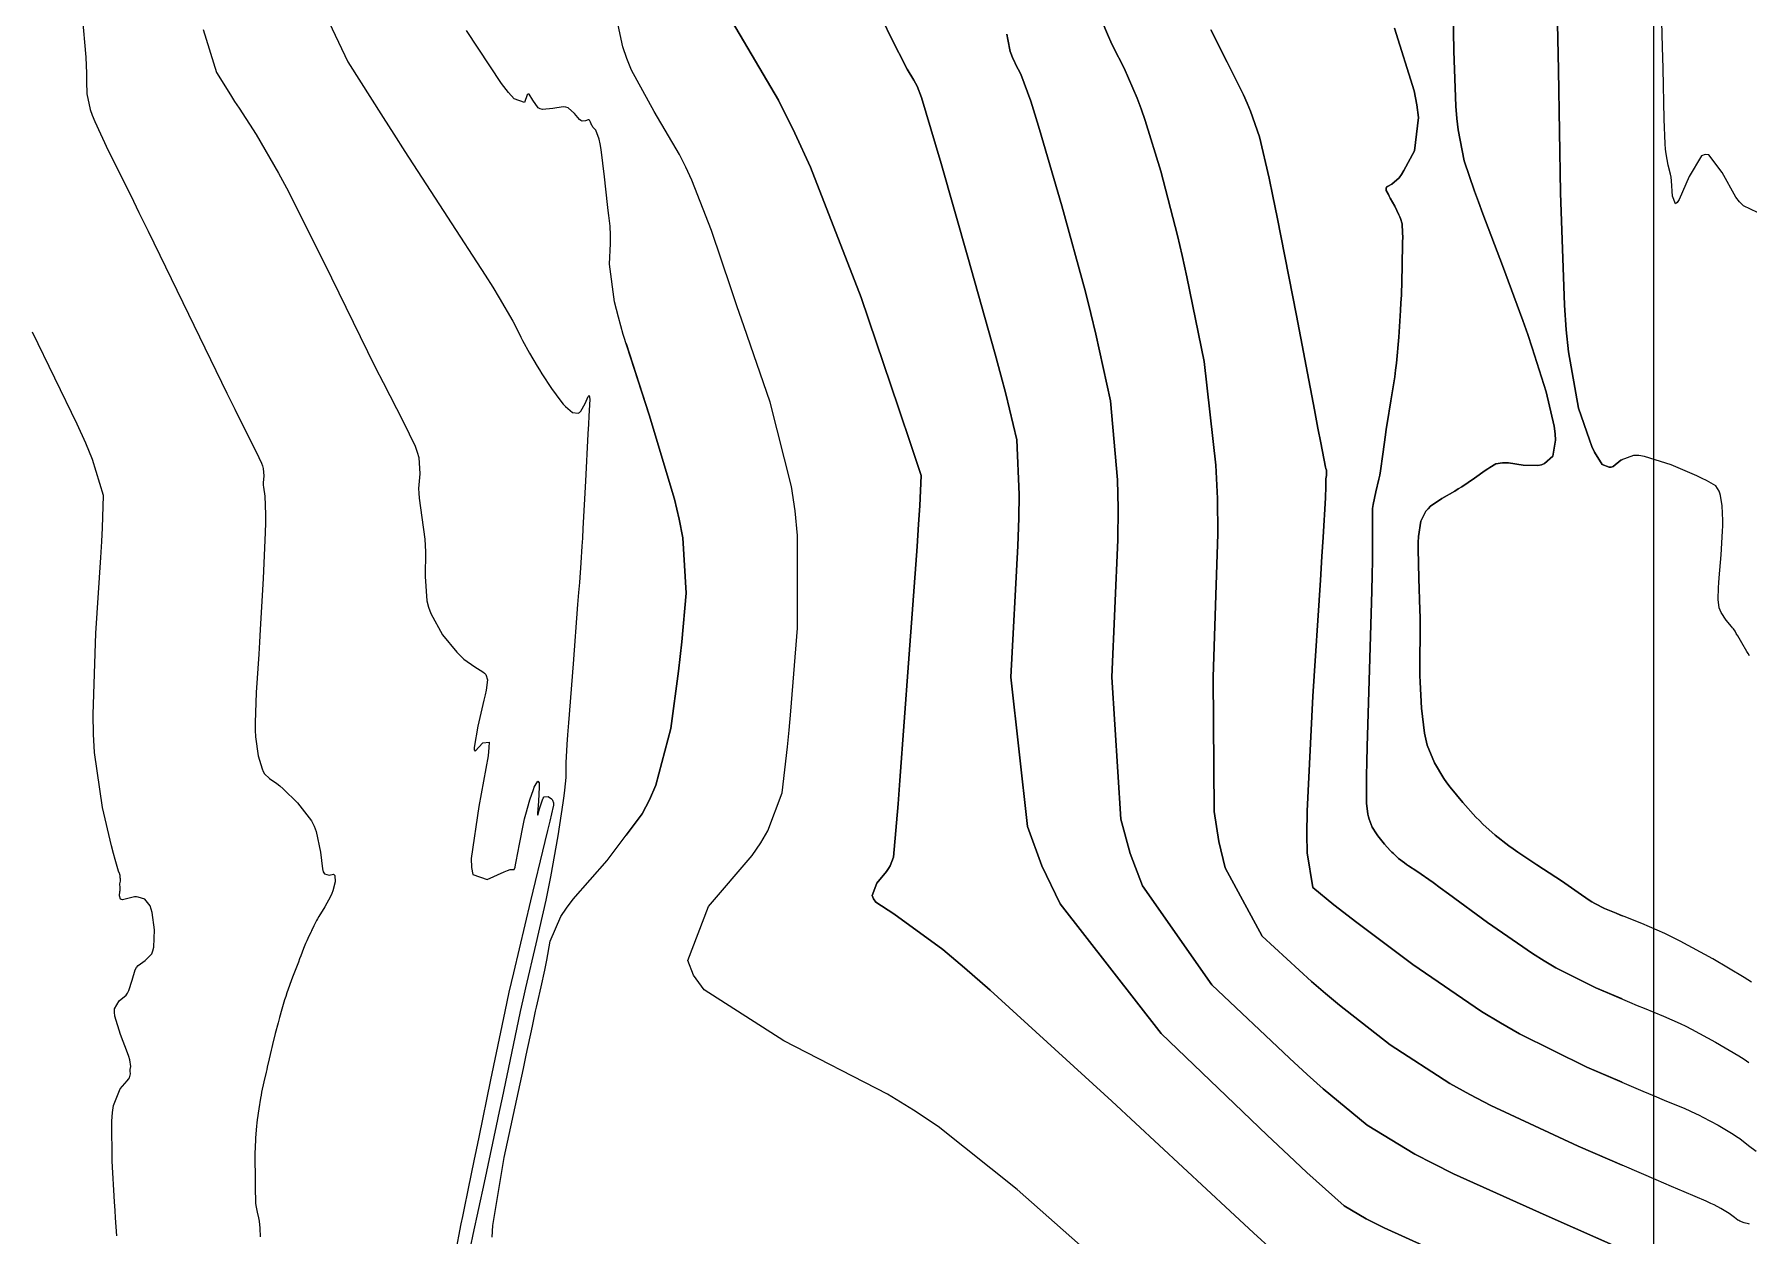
# Model space of a CAD drawing. Header units: metres. Extents: x 837117 to 838477, y 1189012 to 1191015.
# Drawn here: x 837795.2 to 837881.3, y 1190901.9 to 1190962.3 of the extents above; entities that cross this region are included whole.
import ezdxf

# ---------------------------------------------------------------- set-up
doc = ezdxf.new("R2010")
doc.units = ezdxf.units.M
doc.header["$LTSCALE"] = 0.3
doc.layers.add('COORD', color=7, linetype='Continuous', lineweight=20)
doc.layers.add('COTAS 10', color=1, linetype='Continuous')
doc.layers.add('COTAS INT', color=252, linetype='Continuous')

msp = doc.modelspace()

# ---------------------------------------------------------------- linework, layer by layer
at = {"layer": 'COORD'}
msp.add_line((837876.514, 1189013.872), (837876.514, 1191013.872), dxfattribs=at)
at = {"layer": 'COTAS 10'}
for points, elevation in [([(837848.023, 1190901.198), (837844.561, 1190904.257), (837840.59, 1190907.431), (837839.35, 1190908.253), (837838.048, 1190909.051), (837832.838, 1190911.727), (837828.847, 1190914.292), (837828.314, 1190915.02), (837828.029, 1190915.756), (837829.065, 1190918.475), (837831.246, 1190921.035), (837831.683, 1190921.67), (837832.048, 1190922.273), (837832.764, 1190924.183), (837833.03, 1190926.486), (837833.111, 1190927.337), (837833.196, 1190928.28), (837833.529, 1190932.454), (837833.535, 1190937.101), (837833.413, 1190938.342), (837833.237, 1190939.563), (837832.159, 1190943.807), (837830.837, 1190947.631), (837830.509, 1190948.588), (837830.197, 1190949.5), (837829.205, 1190952.425), (837828.227, 1190954.945), (837827.923, 1190955.601), (837827.605, 1190956.239), (837826.338, 1190958.395), (837825.197, 1190960.469), (837824.96, 1190961.055), (837824.755, 1190961.647), (837824.3, 1190963.83)], 1650), ([(837874.923, 1190909.657), (837873.162, 1190910.413), (837869.769, 1190912.087), (837868.823, 1190912.628), (837867.874, 1190913.203), (837864.426, 1190915.56), (837861.547, 1190917.721), (837860.957, 1190918.172), (837860.458, 1190918.559), (837859.404, 1190919.425), (837859.119, 1190921.173), (837859.105, 1190922.116), (837859.119, 1190923.258), (837859.404, 1190929.038), (837859.784, 1190934.872), (837859.858, 1190936.047), (837859.92, 1190937.03), (837860.03, 1190938.994), (837860.048, 1190939.575), (837860.052, 1190939.688), (837860.055, 1190939.78), (837860.058, 1190939.938), (837860.058, 1190939.957), (837860.059, 1190939.962), (837860.059, 1190939.967), (837860.062, 1190939.983), (837860.066, 1190939.999), (837860.068, 1190940.009), (837860.071, 1190940.029), (837860.074, 1190940.053), (837860.076, 1190940.067), (837860.081, 1190940.094), (837860.086, 1190940.124), (837860.087, 1190940.132), (837860.088, 1190940.141), (837860.091, 1190940.172), (837860.093, 1190940.208), (837860.093, 1190940.219), (837860.094, 1190940.231), (837860.095, 1190940.279), (837860.094, 1190940.326), (837860.092, 1190940.338), (837860.091, 1190940.35), (837860.081, 1190940.388), (837860.066, 1190940.432), (837860.061, 1190940.448), (837860.056, 1190940.466), (837860.034, 1190940.543), (837859.795, 1190941.762), (837859.654, 1190942.5), (837859.479, 1190943.412), (837858.576, 1190948.15), (837857.613, 1190953.1), (837857.4, 1190954.145), (837857.211, 1190955.049), (837856.723, 1190957.137), (837856.272, 1190958.42), (837856.105, 1190958.817), (837855.921, 1190959.231), (837855.104, 1190960.874), (837854.275, 1190962.5)], 1660), ([(837854.275, 1190962.5), (837855.104, 1190960.874), (837855.921, 1190959.231), (837856.105, 1190958.817), (837856.272, 1190958.42), (837856.723, 1190957.137), (837857.211, 1190955.049), (837857.4, 1190954.145), (837857.613, 1190953.1), (837858.576, 1190948.15), (837859.479, 1190943.412), (837859.654, 1190942.5), (837859.795, 1190941.762), (837860.034, 1190940.543), (837860.056, 1190940.466), (837860.061, 1190940.448), (837860.066, 1190940.432), (837860.081, 1190940.388), (837860.091, 1190940.35), (837860.092, 1190940.338), (837860.094, 1190940.326), (837860.095, 1190940.279), (837860.094, 1190940.231), (837860.093, 1190940.219), (837860.093, 1190940.208), (837860.091, 1190940.172), (837860.088, 1190940.141), (837860.087, 1190940.132), (837860.086, 1190940.124), (837860.081, 1190940.094), (837860.076, 1190940.067), (837860.074, 1190940.053), (837860.071, 1190940.029), (837860.068, 1190940.009), (837860.066, 1190939.999), (837860.062, 1190939.983), (837860.059, 1190939.967), (837860.059, 1190939.962), (837860.058, 1190939.957), (837860.058, 1190939.938), (837860.055, 1190939.78), (837860.052, 1190939.688), (837860.048, 1190939.575), (837860.03, 1190938.994), (837859.92, 1190937.03), (837859.858, 1190936.047), (837859.784, 1190934.872), (837859.404, 1190929.038), (837859.119, 1190923.258), (837859.105, 1190922.116), (837859.119, 1190921.173), (837859.404, 1190919.425), (837860.458, 1190918.559), (837860.957, 1190918.172), (837861.547, 1190917.721), (837864.426, 1190915.56), (837867.874, 1190913.203), (837868.823, 1190912.628), (837869.769, 1190912.087), (837873.162, 1190910.413), (837875.969, 1190909.208), (837876.545, 1190908.962), (837877.034, 1190908.755), (837878.074, 1190908.323), (837878.618, 1190908.084), (837878.794, 1190907.997), (837878.982, 1190907.902), (837879.754, 1190907.486), (837880.502, 1190907.043), (837880.674, 1190906.93), (837880.832, 1190906.823), (837881.278, 1190906.471), (837881.663, 1190906.183)], 1660), ([(837848.023, 1190901.198), (837844.561, 1190904.257), (837840.59, 1190907.431), (837839.35, 1190908.253), (837838.048, 1190909.051), (837832.838, 1190911.727), (837828.847, 1190914.292), (837828.314, 1190915.02), (837828.029, 1190915.756), (837829.065, 1190918.475), (837831.246, 1190921.035), (837831.683, 1190921.67), (837832.048, 1190922.273), (837832.764, 1190924.183), (837833.03, 1190926.486), (837833.111, 1190927.337), (837833.196, 1190928.28), (837833.529, 1190932.454), (837833.535, 1190937.101), (837833.413, 1190938.342), (837833.237, 1190939.563), (837832.159, 1190943.807), (837830.837, 1190947.631), (837830.509, 1190948.588), (837830.197, 1190949.5), (837829.205, 1190952.425), (837828.227, 1190954.945), (837827.923, 1190955.601), (837827.605, 1190956.239), (837826.338, 1190958.395), (837825.197, 1190960.469), (837824.96, 1190961.055), (837824.923, 1190961.161)], 1650), ([(837799.356, 1190901.937), (837799.299, 1190902.838), (837799.276, 1190903.216), (837799.249, 1190903.65), (837799.129, 1190905.683), (837799.105, 1190907.7), (837799.139, 1190908.124), (837799.191, 1190908.489), (837799.528, 1190909.322), (837799.883, 1190909.712), (837799.947, 1190909.798), (837799.997, 1190909.875), (837800.05, 1190910.071), (837800.024, 1190910.209), (837800.024, 1190910.249), (837800.026, 1190910.289), (837800.057, 1190910.439), (837800.008, 1190910.779), (837799.959, 1190910.939), (837799.896, 1190911.128), (837799.542, 1190912.045), (837799.258, 1190912.975), (837799.239, 1190913.172), (837799.245, 1190913.341), (837799.482, 1190913.731), (837799.827, 1190914.022), (837799.901, 1190914.13), (837799.965, 1190914.249), (837800.121, 1190914.776), (837800.282, 1190915.294), (837800.349, 1190915.407), (837800.426, 1190915.508), (837800.787, 1190915.76), (837801.117, 1190916.098), (837801.174, 1190916.251), (837801.217, 1190916.431), (837801.25, 1190917.299), (837801.137, 1190918.167), (837801.088, 1190918.347), (837801.031, 1190918.501), (837800.761, 1190918.839), (837800.436, 1190918.946), (837800.344, 1190918.955), (837800.251, 1190918.955), (837799.911, 1190918.879), (837799.637, 1190918.817), (837799.587, 1190918.826), (837799.548, 1190918.847), (837799.499, 1190919.016), (837799.516, 1190919.232), (837799.519, 1190919.283), (837799.521, 1190919.329), (837799.519, 1190919.464), (837799.515, 1190919.563), (837799.516, 1190919.588), (837799.517, 1190919.61), (837799.526, 1190919.681), (837799.536, 1190919.74), (837799.537, 1190919.757), (837799.539, 1190919.773), (837799.538, 1190919.829), (837799.535, 1190919.88), (837799.534, 1190919.893), (837799.534, 1190919.905), (837799.532, 1190919.943), (837799.532, 1190919.985), (837799.531, 1190919.994), (837799.531, 1190920.025), (837799.517, 1190920.078), (837799.508, 1190920.101), (837799.497, 1190920.127), (837799.439, 1190920.251), (837799.272, 1190920.829), (837799.192, 1190921.142), (837799.097, 1190921.521), (837798.633, 1190923.441), (837798.243, 1190926.215), (837798.195, 1190927.132), (837798.174, 1190928.114), (837798.312, 1190932.198), (837798.558, 1190936), (837798.604, 1190936.804), (837798.64, 1190937.5), (837798.693, 1190939.113), (837798.14, 1190940.923), (837797.794, 1190941.743), (837797.365, 1190942.701), (837795.121, 1190947.311)], 1640)]:
    msp.add_lwpolyline(points, dxfattribs=dict(at, elevation=elevation))
at = {"layer": 'COTAS INT'}
for points, elevation in [([(837857.375, 1190901.217), (837856.416, 1190902.095), (837855.25, 1190903.17), (837849.311, 1190908.692), (837843.197, 1190914.278), (837841.92, 1190915.394), (837840.824, 1190916.322), (837838.369, 1190918.115), (837837.459, 1190918.7), (837837.338, 1190918.866), (837837.273, 1190919.033), (837837.509, 1190919.653), (837838.006, 1190920.236), (837838.105, 1190920.38), (837838.189, 1190920.518), (837838.352, 1190920.953), (837838.502, 1190922.683), (837838.577, 1190923.637), (837838.666, 1190924.797), (837839.11, 1190930.699), (837839.533, 1190936.554), (837839.609, 1190937.683), (837839.668, 1190938.598), (837839.735, 1190940.129), (837839.245, 1190941.583), (837838.595, 1190943.519), (837836.734, 1190949.058), (837834.19, 1190955.608), (837833.4, 1190957.314), (837832.573, 1190958.974), (837829.278, 1190964.579)], 1652), ([(837829.278, 1190964.579), (837832.573, 1190958.974), (837833.4, 1190957.314), (837834.19, 1190955.608), (837836.734, 1190949.058), (837838.595, 1190943.519), (837839.245, 1190941.583), (837839.735, 1190940.129), (837839.668, 1190938.598), (837839.609, 1190937.683), (837839.533, 1190936.554), (837839.11, 1190930.699), (837838.666, 1190924.797), (837838.577, 1190923.637), (837838.502, 1190922.683), (837838.352, 1190920.953), (837838.189, 1190920.518), (837838.105, 1190920.38), (837838.006, 1190920.236), (837837.509, 1190919.653), (837837.273, 1190919.033), (837837.338, 1190918.866), (837837.459, 1190918.7), (837838.369, 1190918.115), (837840.824, 1190916.322), (837841.92, 1190915.394), (837843.197, 1190914.278), (837849.311, 1190908.692), (837855.25, 1190903.17), (837856.416, 1190902.095), (837857.375, 1190901.217)], 1652), ([(837881.428, 1190914.674), (837881.062, 1190914.912), (837879.479, 1190915.85), (837877.845, 1190916.731), (837877.447, 1190916.933), (837877.073, 1190917.115), (837875.922, 1190917.623), (837875.028, 1190917.973), (837874.816, 1190918.058), (837874.621, 1190918.137), (837874.046, 1190918.376), (837873.555, 1190918.623), (837873.412, 1190918.706), (837873.266, 1190918.797), (837872.714, 1190919.178), (837872.049, 1190919.65), (837871.832, 1190919.798), (837871.602, 1190919.952), (837870.649, 1190920.569), (837869.693, 1190921.202), (837869.459, 1190921.366), (837869.239, 1190921.525), (837868.555, 1190922.06), (837867.943, 1190922.616), (837867.767, 1190922.789), (837867.589, 1190922.97), (837866.924, 1190923.692), (837866.291, 1190924.469), (837866.134, 1190924.685), (837865.984, 1190924.901), (837865.506, 1190925.685), (837865.146, 1190926.586), (837865.069, 1190926.876), (837865.003, 1190927.184), (837864.851, 1190928.444), (837864.788, 1190929.748), (837864.779, 1190930.083), (837864.774, 1190930.407), (837864.793, 1190932.63), (837864.788, 1190932.996), (837864.779, 1190933.382), (837864.719, 1190934.953), (837864.684, 1190936.432), (837864.692, 1190936.761), (837864.706, 1190937.055), (837864.819, 1190937.824), (837865.079, 1190938.329), (837865.185, 1190938.455), (837865.307, 1190938.576), (837865.871, 1190938.966), (837866.526, 1190939.338), (837866.705, 1190939.448), (837866.882, 1190939.56), (837867.514, 1190939.988), (837868.058, 1190940.369), (837868.18, 1190940.451), (837868.29, 1190940.524), (837868.584, 1190940.702), (837868.925, 1190940.762), (837869.064, 1190940.76), (837869.222, 1190940.75), (837869.953, 1190940.646), (837870.704, 1190940.62), (837870.875, 1190940.658), (837871.029, 1190940.716), (837871.452, 1190941.09), (837871.592, 1190941.891), (837871.569, 1190942.219), (837871.518, 1190942.593), (837871.109, 1190944.324), (837870.417, 1190946.532), (837870.187, 1190947.206), (837869.942, 1190947.908), (837868.918, 1190950.669), (837867.936, 1190953.262), (837867.717, 1190953.858), (837867.521, 1190954.401), (837867.004, 1190955.921), (837866.699, 1190957.481), (837866.637, 1190958.049), (837866.584, 1190958.677), (837866.474, 1190961.435), (837866.424, 1190964.396)], 1664), ([(837866.424, 1190964.396), (837866.474, 1190961.435), (837866.584, 1190958.677), (837866.637, 1190958.049), (837866.699, 1190957.481), (837867.004, 1190955.921), (837867.521, 1190954.401), (837867.717, 1190953.858), (837867.936, 1190953.262), (837868.918, 1190950.669), (837869.942, 1190947.908), (837870.187, 1190947.206), (837870.417, 1190946.532), (837871.109, 1190944.324), (837871.518, 1190942.593), (837871.569, 1190942.219), (837871.592, 1190941.891), (837871.452, 1190941.09), (837871.029, 1190940.716), (837870.875, 1190940.658), (837870.704, 1190940.62), (837869.953, 1190940.646), (837869.222, 1190940.75), (837869.064, 1190940.76), (837868.925, 1190940.762), (837868.584, 1190940.702), (837868.29, 1190940.524), (837868.18, 1190940.451), (837868.058, 1190940.369), (837867.514, 1190939.988), (837866.882, 1190939.56), (837866.705, 1190939.448), (837866.526, 1190939.338), (837865.871, 1190938.966), (837865.307, 1190938.576), (837865.185, 1190938.455), (837865.079, 1190938.329), (837864.819, 1190937.824), (837864.706, 1190937.055), (837864.692, 1190936.761), (837864.684, 1190936.432), (837864.719, 1190934.953), (837864.779, 1190933.382), (837864.788, 1190932.996), (837864.793, 1190932.63), (837864.774, 1190930.407), (837864.779, 1190930.083), (837864.788, 1190929.748), (837864.851, 1190928.444), (837865.003, 1190927.184), (837865.069, 1190926.876), (837865.146, 1190926.586), (837865.506, 1190925.685), (837865.984, 1190924.901), (837866.134, 1190924.685), (837866.291, 1190924.469), (837866.924, 1190923.692), (837867.589, 1190922.97), (837867.767, 1190922.789), (837867.943, 1190922.616), (837868.555, 1190922.06), (837869.239, 1190921.525), (837869.459, 1190921.366), (837869.693, 1190921.202), (837870.649, 1190920.569), (837871.602, 1190919.952), (837871.832, 1190919.798), (837872.049, 1190919.65), (837872.714, 1190919.178), (837873.266, 1190918.797), (837873.412, 1190918.706), (837873.555, 1190918.623), (837874.046, 1190918.376), (837874.621, 1190918.137), (837874.816, 1190918.058), (837874.923, 1190918.015)], 1664), ([(837809.535, 1190963.888), (837810.953, 1190960.903), (837812.73, 1190958.095), (837813.264, 1190957.26), (837813.816, 1190956.401), (837815.964, 1190953.092), (837817.846, 1190950.18), (837818.231, 1190949.571), (837818.556, 1190949.048), (837819.241, 1190947.87), (837819.551, 1190947.248), (837819.64, 1190947.075), (837819.73, 1190946.902), (837820.07, 1190946.273), (837820.453, 1190945.616), (837820.571, 1190945.425), (837820.694, 1190945.231), (837821.179, 1190944.495), (837821.656, 1190943.848), (837821.773, 1190943.709), (837821.884, 1190943.587), (837822.232, 1190943.292), (837822.516, 1190943.249), (837822.587, 1190943.286), (837822.655, 1190943.345), (837822.873, 1190943.734), (837823.028, 1190944.088), (837823.056, 1190944.125), (837823.077, 1190944.136), (837823.1, 1190943.953), (837823.055, 1190943.105), (837823.034, 1190942.696), (837823.008, 1190942.212), (837822.884, 1190939.834), (837822.758, 1190937.458), (837822.731, 1190936.976), (837822.708, 1190936.569), (837822.656, 1190935.731), (837822.578, 1190934.745), (837822.539, 1190934.245), (837822.493, 1190933.646), (837822.261, 1190930.662), (837822.034, 1190927.692), (837821.991, 1190927.102), (837821.956, 1190926.612), (837821.899, 1190925.684), (837821.897, 1190925.407), (837821.895, 1190925.249), (837821.893, 1190924.954), (837821.83, 1190924.321), (837821.791, 1190924.028), (837821.743, 1190923.684), (837821.49, 1190922.018), (837821.13, 1190919.971), (837821.015, 1190919.387), (837820.892, 1190918.796), (837820.39, 1190916.599), (837819.869, 1190914.393), (837819.734, 1190913.796), (837819.604, 1190913.204), (837819.165, 1190911.118), (837818.705, 1190908.874), (837818.56, 1190908.183), (837818.408, 1190907.462), (837817.797, 1190904.608), (837817.237, 1190901.999), (837817.117, 1190901.433)], 1646), ([(837881.324, 1190931.06), (837881.256, 1190931.175), (837881.189, 1190931.29), (837880.94, 1190931.713), (837880.734, 1190932.063), (837880.693, 1190932.134), (837880.659, 1190932.192), (837880.598, 1190932.306), (837880.521, 1190932.413), (837880.478, 1190932.466), (837880.426, 1190932.531), (837880.158, 1190932.851), (837879.896, 1190933.248), (837879.846, 1190933.361), (837879.807, 1190933.475), (837879.748, 1190933.898), (837879.775, 1190934.504), (837879.789, 1190934.734), (837879.807, 1190934.99), (837879.894, 1190936.139), (837879.969, 1190937.32), (837879.978, 1190937.597), (837879.982, 1190937.853), (837879.954, 1190938.595), (837879.868, 1190939.114), (837879.835, 1190939.229), (837879.798, 1190939.331), (837879.632, 1190939.595), (837879.172, 1190939.867), (837878.949, 1190939.975), (837878.686, 1190940.096), (837877.391, 1190940.65), (837876.053, 1190941.078), (837875.763, 1190941.12), (837875.507, 1190941.129), (837874.871, 1190940.887), (837874.476, 1190940.577), (837874.372, 1190940.543), (837874.271, 1190940.532), (837873.925, 1190940.679), (837873.541, 1190941.293), (837873.416, 1190941.575), (837873.283, 1190941.906), (837872.735, 1190943.509), (837872.231, 1190946.335), (837872.127, 1190947.437), (837872.037, 1190948.678), (837871.84, 1190954.315), (837871.737, 1190960.478), (837871.706, 1190962.05), (837871.675, 1190963.564)], 1666), ([(837871.675, 1190963.564), (837871.706, 1190962.05), (837871.737, 1190960.478), (837871.84, 1190954.315), (837872.037, 1190948.678), (837872.127, 1190947.437), (837872.231, 1190946.335), (837872.735, 1190943.509), (837873.283, 1190941.906), (837873.416, 1190941.575), (837873.541, 1190941.293), (837873.925, 1190940.679), (837874.271, 1190940.532), (837874.372, 1190940.543), (837874.476, 1190940.577), (837874.871, 1190940.887), (837874.923, 1190940.907)], 1666), ([(837797.618, 1190963.201), (837797.796, 1190961.13), (837797.832, 1190960.308), (837797.839, 1190960.103), (837797.844, 1190959.908), (837797.855, 1190959.283), (837798.021, 1190958.507), (837798.125, 1190958.216), (837798.254, 1190957.892), (837798.929, 1190956.45), (837800.056, 1190954.181), (837800.47, 1190953.337), (837800.928, 1190952.399), (837802.95, 1190948.231), (837804.878, 1190944.263), (837805.276, 1190943.45), (837805.616, 1190942.762), (837806.353, 1190941.313), (837806.627, 1190940.738), (837806.674, 1190940.601), (837806.71, 1190940.474), (837806.735, 1190940.097), (837806.709, 1190939.75), (837806.712, 1190939.643), (837806.719, 1190939.53), (837806.782, 1190939.081), (837806.827, 1190938.154), (837806.822, 1190937.739), (837806.81, 1190937.256), (837806.705, 1190934.943), (837806.558, 1190932.388), (837806.52, 1190931.753), (837806.484, 1190931.149), (837806.359, 1190929.228), (837806.301, 1190927.694), (837806.306, 1190927.334), (837806.32, 1190927.002), (837806.446, 1190926.038), (837806.647, 1190925.391), (837806.708, 1190925.258), (837806.771, 1190925.146), (837807.018, 1190924.911), (837807.394, 1190924.66), (837807.539, 1190924.538), (837807.701, 1190924.393), (837808.433, 1190923.679), (837809.124, 1190922.775), (837809.261, 1190922.509), (837809.373, 1190922.238), (837809.582, 1190921.201), (837809.682, 1190920.368), (837809.725, 1190920.223), (837809.776, 1190920.117), (837810.017, 1190920.045), (837810.237, 1190920.099), (837810.274, 1190920.073), (837810.301, 1190920.028), (837810.312, 1190919.715), (837810.2, 1190919.259), (837810.148, 1190919.124), (837810.088, 1190918.985), (837809.798, 1190918.452), (837809.502, 1190917.969), (837809.439, 1190917.861), (837809.384, 1190917.765), (837809.251, 1190917.511), (837809.164, 1190917.321), (837809.138, 1190917.265), (837809.11, 1190917.207), (837809.004, 1190916.984), (837808.894, 1190916.748), (837808.864, 1190916.682), (837808.835, 1190916.615), (837808.734, 1190916.372), (837808.59, 1190916.001), (837808.534, 1190915.854), (837808.471, 1190915.688), (837808.185, 1190914.928), (837807.9, 1190914.143), (837807.837, 1190913.961), (837807.781, 1190913.794), (837807.636, 1190913.318), (837807.525, 1190912.9), (837807.491, 1190912.77), (837807.455, 1190912.634), (837807.31, 1190912.09), (837807.167, 1190911.541), (837807.133, 1190911.402), (837807.101, 1190911.268), (837807.003, 1190910.832), (837806.912, 1190910.411), (837806.884, 1190910.286), (837806.855, 1190910.158), (837806.741, 1190909.668), (837806.628, 1190909.15), (837806.599, 1190909.004), (837806.571, 1190908.857), (837806.48, 1190908.319), (837806.406, 1190907.764), (837806.389, 1190907.607), (837806.373, 1190907.448), (837806.327, 1190906.859), (837806.299, 1190906.297), (837806.294, 1190906.155), (837806.291, 1190906.018), (837806.29, 1190905.57), (837806.297, 1190905.119), (837806.298, 1190904.979), (837806.299, 1190904.834), (837806.3, 1190904.256), (837806.316, 1190903.707), (837806.326, 1190903.579), (837806.339, 1190903.462), (837806.407, 1190903.128), (837806.478, 1190902.843), (837806.493, 1190902.756), (837806.506, 1190902.667), (837806.534, 1190902.315), (837806.555, 1190901.88)], 1642), ([(837865.122, 1190901.361), (837862.982, 1190902.33), (837862.507, 1190902.564), (837862.084, 1190902.783), (837860.982, 1190903.451), (837859.104, 1190905.124), (837858.193, 1190905.976), (837857.111, 1190906.997), (837851.789, 1190912.09), (837846.719, 1190918.605), (837845.796, 1190920.523), (837845.082, 1190922.489), (837844.239, 1190930), (837844.599, 1190936.59), (837844.643, 1190937.976), (837844.663, 1190939.171), (837844.536, 1190941.904), (837843.988, 1190944.22), (837843.743, 1190945.154), (837843.457, 1190946.213), (837842.087, 1190951.094), (837840.735, 1190955.795), (837840.461, 1190956.74), (837840.23, 1190957.532), (837839.757, 1190959.105), (837839.532, 1190959.669), (837839.457, 1190959.824), (837839.377, 1190959.979), (837839.043, 1190960.535), (837838.218, 1190962.133), (837837.828, 1190962.945)], 1654), ([(837837.828, 1190962.945), (837838.218, 1190962.133), (837839.043, 1190960.535), (837839.377, 1190959.979), (837839.457, 1190959.824), (837839.532, 1190959.669), (837839.757, 1190959.105), (837840.23, 1190957.532), (837840.461, 1190956.74), (837840.735, 1190955.795), (837842.087, 1190951.094), (837843.457, 1190946.213), (837843.743, 1190945.154), (837843.988, 1190944.22), (837844.536, 1190941.904), (837844.663, 1190939.171), (837844.643, 1190937.976), (837844.599, 1190936.59), (837844.239, 1190930), (837845.082, 1190922.489), (837845.796, 1190920.523), (837846.719, 1190918.605), (837851.789, 1190912.09), (837857.111, 1190906.997), (837858.193, 1190905.976), (837859.104, 1190905.124), (837860.982, 1190903.451), (837862.084, 1190902.783), (837862.507, 1190902.564), (837862.982, 1190902.33), (837865.122, 1190901.361)], 1654), ([(837881.326, 1190902.521), (837881.276, 1190902.535), (837881.063, 1190902.593), (837880.842, 1190902.672), (837880.787, 1190902.699), (837880.734, 1190902.729), (837880.564, 1190902.856), (837880.367, 1190903.011), (837880.298, 1190903.059), (837880.221, 1190903.108), (837879.891, 1190903.304), (837879.551, 1190903.487), (837879.468, 1190903.529), (837879.39, 1190903.568), (837879.15, 1190903.673), (837878.038, 1190904.145), (837877.41, 1190904.414), (837876.643, 1190904.743), (837872.72, 1190906.432), (837868.335, 1190908.478), (837867.277, 1190909.032), (837866.287, 1190909.582), (837863.278, 1190911.524), (837860.733, 1190913.522), (837860.036, 1190914.107), (837859.342, 1190914.705), (837856.865, 1190916.98), (837854.992, 1190920.416), (837854.68, 1190921.745), (837854.456, 1190923.239), (837854.391, 1190930), (837854.636, 1190937.195), (837854.608, 1190938.963), (837854.538, 1190940.632), (837853.938, 1190945.85), (837853.074, 1190950.102), (837852.838, 1190951.162), (837852.603, 1190952.173), (837851.765, 1190955.399), (837850.978, 1190957.955), (837850.775, 1190958.543), (837850.578, 1190959.077), (837849.923, 1190960.574), (837849.378, 1190961.643), (837849.252, 1190961.908), (837849.136, 1190962.16), (837848.805, 1190962.959)], 1658), ([(837848.805, 1190962.959), (837849.136, 1190962.16), (837849.252, 1190961.908), (837849.378, 1190961.643), (837849.923, 1190960.574), (837850.578, 1190959.077), (837850.775, 1190958.543), (837850.978, 1190957.955), (837851.765, 1190955.399), (837852.603, 1190952.173), (837852.838, 1190951.162), (837853.074, 1190950.102), (837853.938, 1190945.85), (837854.538, 1190940.632), (837854.608, 1190938.963), (837854.636, 1190937.195), (837854.391, 1190930), (837854.456, 1190923.239), (837854.68, 1190921.745), (837854.992, 1190920.416), (837856.865, 1190916.98), (837859.342, 1190914.705), (837860.036, 1190914.107), (837860.733, 1190913.522), (837863.278, 1190911.524), (837866.287, 1190909.582), (837867.277, 1190909.032), (837868.335, 1190908.478), (837872.72, 1190906.432), (837874.923, 1190905.483)], 1658), ([(837874.923, 1190913.831), (837873.604, 1190914.395), (837871.601, 1190915.4), (837871.018, 1190915.741), (837870.422, 1190916.11), (837868.171, 1190917.666), (837866.207, 1190919.116), (837865.794, 1190919.418), (837865.436, 1190919.676), (837864.616, 1190920.247), (837864.201, 1190920.521), (837864.1, 1190920.592), (837864.004, 1190920.661), (837863.708, 1190920.893), (837863.443, 1190921.134), (837863.366, 1190921.209), (837863.289, 1190921.287), (837863.001, 1190921.6), (837862.727, 1190921.937), (837862.659, 1190922.031), (837862.594, 1190922.124), (837862.387, 1190922.464), (837862.23, 1190922.854), (837862.197, 1190922.98), (837862.169, 1190923.114), (837862.102, 1190923.66), (837862.102, 1190925.053), (837862.115, 1190925.721), (837862.134, 1190926.511), (837862.249, 1190930.381), (837862.362, 1190934.304), (837862.38, 1190935.127), (837862.393, 1190935.836), (837862.389, 1190937.445), (837862.389, 1190938.255), (837862.404, 1190938.46), (837862.426, 1190938.657), (837862.558, 1190939.296), (837862.719, 1190939.944), (837862.759, 1190940.145), (837862.796, 1190940.356), (837862.916, 1190941.198), (837863.043, 1190942.156), (837863.086, 1190942.441), (837863.132, 1190942.734), (837863.323, 1190943.863), (837863.514, 1190945.073), (837863.558, 1190945.418), (837863.6, 1190945.767), (837863.721, 1190947.06), (837863.808, 1190948.41), (837863.827, 1190948.794), (837863.845, 1190949.183), (837863.891, 1190950.624), (837863.911, 1190951.847), (837863.912, 1190952.098), (837863.91, 1190952.312), (837863.886, 1190952.765), (837863.805, 1190953.024), (837863.767, 1190953.115), (837863.723, 1190953.214), (837863.51, 1190953.642), (837863.288, 1190954.057), (837863.239, 1190954.149), (837863.196, 1190954.23), (837863.083, 1190954.439), (837863.08, 1190954.573), (837863.105, 1190954.608), (837863.142, 1190954.641), (837863.372, 1190954.753), (837863.73, 1190955.072), (837863.849, 1190955.237), (837863.977, 1190955.434), (837864.507, 1190956.424), (837864.708, 1190958.102), (837864.628, 1190958.734), (837864.489, 1190959.439), (837863.497, 1190962.59)], 1662), ([(837863.497, 1190962.59), (837864.489, 1190959.439), (837864.628, 1190958.734), (837864.708, 1190958.102), (837864.507, 1190956.424), (837863.977, 1190955.434), (837863.849, 1190955.237), (837863.73, 1190955.072), (837863.372, 1190954.753), (837863.142, 1190954.641), (837863.105, 1190954.608), (837863.08, 1190954.573), (837863.083, 1190954.439), (837863.196, 1190954.23), (837863.239, 1190954.149), (837863.288, 1190954.057), (837863.51, 1190953.642), (837863.723, 1190953.214), (837863.767, 1190953.115), (837863.805, 1190953.024), (837863.886, 1190952.765), (837863.91, 1190952.312), (837863.912, 1190952.098), (837863.911, 1190951.847), (837863.891, 1190950.624), (837863.845, 1190949.183), (837863.827, 1190948.794), (837863.808, 1190948.41), (837863.721, 1190947.06), (837863.6, 1190945.767), (837863.558, 1190945.418), (837863.514, 1190945.073), (837863.323, 1190943.863), (837863.132, 1190942.734), (837863.086, 1190942.441), (837863.043, 1190942.156), (837862.916, 1190941.198), (837862.796, 1190940.356), (837862.759, 1190940.145), (837862.719, 1190939.944), (837862.558, 1190939.296), (837862.426, 1190938.657), (837862.404, 1190938.46), (837862.389, 1190938.255), (837862.389, 1190937.445), (837862.393, 1190935.836), (837862.38, 1190935.127), (837862.362, 1190934.304), (837862.249, 1190930.381), (837862.134, 1190926.511), (837862.115, 1190925.721), (837862.102, 1190925.053), (837862.102, 1190923.66), (837862.169, 1190923.114), (837862.197, 1190922.98), (837862.23, 1190922.854), (837862.387, 1190922.464), (837862.594, 1190922.124), (837862.659, 1190922.031), (837862.727, 1190921.937), (837863.001, 1190921.6), (837863.289, 1190921.287), (837863.366, 1190921.209), (837863.443, 1190921.134), (837863.708, 1190920.893), (837864.004, 1190920.661), (837864.1, 1190920.592), (837864.201, 1190920.521), (837864.616, 1190920.247), (837865.436, 1190919.676), (837865.794, 1190919.418), (837866.207, 1190919.116), (837868.171, 1190917.666), (837870.422, 1190916.11), (837871.018, 1190915.741), (837871.601, 1190915.4), (837873.604, 1190914.395), (837875.295, 1190913.672), (837875.681, 1190913.51), (837876.031, 1190913.364), (837876.998, 1190912.973), (837877.846, 1190912.599), (837878.121, 1190912.465), (837878.414, 1190912.317), (837879.616, 1190911.668), (837880.782, 1190910.977), (837881.051, 1190910.802), (837881.297, 1190910.634)], 1662), ([(837881.722, 1190953.327), (837881.02, 1190953.67), (837880.828, 1190953.866), (837880.636, 1190954.105), (837879.949, 1190955.33), (837879.28, 1190956.22), (837879.099, 1190956.247), (837878.92, 1190956.178), (837878.289, 1190955.14), (837877.786, 1190953.978), (837877.688, 1190953.833), (837877.607, 1190953.763), (837877.462, 1190954.147), (837877.411, 1190954.922), (837877.39, 1190955.099), (837877.365, 1190955.26), (837877.248, 1190955.708), (837877.133, 1190956.271), (837877.109, 1190956.504), (837877.088, 1190956.771), (837877.044, 1190958.017), (837876.989, 1190960.566), (837876.962, 1190961.654), (837876.93, 1190962.908)], 1668), ([(837803.694, 1190962.527), (837804.355, 1190960.359), (837805.061, 1190959.243), (837805.274, 1190958.911), (837805.493, 1190958.569), (837806.347, 1190957.254), (837807.476, 1190955.309), (837807.868, 1190954.571), (837808.296, 1190953.747), (837810.13, 1190950.048), (837811.938, 1190946.349), (837812.349, 1190945.524), (837812.721, 1190944.786), (837813.74, 1190942.84), (837814.333, 1190941.596), (837814.435, 1190941.3), (837814.512, 1190941.025), (837814.566, 1190940.209), (837814.509, 1190939.46), (837814.516, 1190939.227), (837814.532, 1190938.983), (837814.669, 1190938.013), (837814.816, 1190936.925), (837814.837, 1190936.608), (837814.851, 1190936.284), (837814.833, 1190935.054), (837814.925, 1190933.829), (837815.009, 1190933.507), (837815.117, 1190933.193), (837815.715, 1190932.122), (837816.426, 1190931.253), (837816.605, 1190931.067), (837816.777, 1190930.904), (837817.331, 1190930.509), (837817.737, 1190930.263), (837817.814, 1190930.192), (837817.876, 1190930.122), (837817.973, 1190929.859), (837817.897, 1190929.341), (837817.849, 1190929.109), (837817.791, 1190928.838), (837817.485, 1190927.539), (837817.291, 1190926.465), (837817.303, 1190926.336), (837817.344, 1190926.28), (837817.727, 1190926.687), (837818.043, 1190926.735), (837818.04, 1190926.453), (837817.999, 1190926.044), (837817.524, 1190923.499), (837817.147, 1190920.882), (837817.166, 1190920.427), (837817.239, 1190920.088), (837817.952, 1190919.837), (837818.808, 1190920.224), (837818.972, 1190920.287), (837819.103, 1190920.332), (837819.314, 1190920.334), (837819.356, 1190920.456), (837819.381, 1190920.575), (837819.412, 1190920.732), (837819.574, 1190921.608), (837819.775, 1190922.63), (837819.83, 1190922.878), (837819.885, 1190923.112), (837820.085, 1190923.832), (837820.268, 1190924.355), (837820.313, 1190924.465), (837820.355, 1190924.56), (837820.486, 1190924.775), (837820.56, 1190924.69), (837820.567, 1190924.596), (837820.568, 1190924.47), (837820.52, 1190923.763), (837820.475, 1190923.151), (837820.478, 1190923.086), (837820.487, 1190923.067), (837820.575, 1190923.376), (837820.721, 1190923.84), (837820.767, 1190923.919), (837820.816, 1190923.976), (837821.01, 1190924.002), (837821.179, 1190923.884), (837821.211, 1190923.851), (837821.237, 1190923.816), (837821.277, 1190923.688), (837821.276, 1190923.579), (837821.275, 1190923.556), (837821.275, 1190923.537), (837821.272, 1190923.495), (837821.094, 1190922.758), (837820.982, 1190922.3), (837820.844, 1190921.732), (837820.121, 1190918.766), (837819.266, 1190915.145), (837819.045, 1190914.165), (837818.83, 1190913.194), (837818.111, 1190909.771), (837817.529, 1190906.889), (837817.401, 1190906.26), (837817.287, 1190905.704), (837816.995, 1190904.309), (837816.775, 1190903.247), (837816.707, 1190902.903), (837816.635, 1190902.536), (837816.35, 1190901.027)], 1644), ([(837818.207, 1190901.871), (837818.231, 1190902.457), (837818.807, 1190905.87), (837819.607, 1190909.577), (837819.772, 1190910.347), (837819.913, 1190911.007), (837820.22, 1190912.465), (837820.377, 1190913.214), (837820.424, 1190913.427), (837820.472, 1190913.641), (837820.659, 1190914.433), (837820.848, 1190915.277), (837820.898, 1190915.525), (837820.946, 1190915.778), (837821.111, 1190916.741), (837821.645, 1190917.971), (837821.926, 1190918.393), (837822.264, 1190918.849), (837823.968, 1190920.791), (837825.726, 1190923.127), (837826.098, 1190923.833), (837826.422, 1190924.563), (837827.177, 1190927.413), (837827.558, 1190930.289), (837827.646, 1190931.036), (837827.726, 1190931.763), (837827.948, 1190934.209), (837827.766, 1190936.987), (837827.59, 1190937.923), (837827.361, 1190938.93), (837826.08, 1190943.17), (837824.78, 1190947.195), (837824.539, 1190948.068), (837824.348, 1190948.837), (837824.088, 1190950.739), (837824.14, 1190951.772), (837824.146, 1190951.992), (837824.149, 1190952.184), (837824.128, 1190952.64), (837824.059, 1190953.185), (837824.03, 1190953.433), (837823.997, 1190953.723), (837823.844, 1190955.121), (837823.668, 1190956.497), (837823.62, 1190956.774), (837823.572, 1190957.004), (837823.404, 1190957.459), (837823.263, 1190957.617), (837823.233, 1190957.66), (837823.206, 1190957.703), (837823.143, 1190957.859), (837823.082, 1190957.964), (837823.056, 1190957.975), (837823.027, 1190957.978), (837822.893, 1190957.926), (837822.713, 1190957.922), (837822.655, 1190957.955), (837822.593, 1190958.004), (837822.343, 1190958.304), (837822.009, 1190958.585), (837821.894, 1190958.621), (837821.771, 1190958.64), (837821.245, 1190958.557), (837820.733, 1190958.499), (837820.619, 1190958.532), (837820.515, 1190958.588), (837820.24, 1190958.969), (837820.055, 1190959.269), (837820.009, 1190959.273), (837819.965, 1190959.243), (837819.826, 1190958.852), (837819.304, 1190959.032), (837819.018, 1190959.363), (837818.672, 1190959.815), (837816.913, 1190962.465)], 1648), ([(837874.923, 1190901.266), (837871.113, 1190902.952), (837866.47, 1190905.054), (837865.44, 1190905.562), (837864.522, 1190906.038), (837862.13, 1190907.488), (837859.919, 1190909.323), (837859.114, 1190910.041), (837858.227, 1190910.851), (837854.327, 1190914.535), (837850.856, 1190919.51), (837850.238, 1190921.134), (837849.769, 1190922.864), (837849.315, 1190930), (837849.617, 1190936.893), (837849.625, 1190938.469), (837849.6, 1190939.902), (837849.237, 1190943.877), (837848.513, 1190947.225), (837848.261, 1190948.262), (837847.986, 1190949.346), (837846.807, 1190953.662), (837845.684, 1190957.49), (837845.445, 1190958.269), (837845.236, 1190958.924), (837844.741, 1190960.274), (837844.481, 1190960.785), (837844.42, 1190960.912), (837844.365, 1190961.032), (837844.207, 1190961.414), (837844.082, 1190962.02), (837844.047, 1190962.282)], 1656), ([(837844.047, 1190962.282), (837844.082, 1190962.02), (837844.207, 1190961.414), (837844.365, 1190961.032), (837844.42, 1190960.912), (837844.481, 1190960.785), (837844.741, 1190960.274), (837845.236, 1190958.924), (837845.445, 1190958.269), (837845.684, 1190957.49), (837846.807, 1190953.662), (837847.986, 1190949.346), (837848.261, 1190948.262), (837848.513, 1190947.225), (837849.237, 1190943.877), (837849.6, 1190939.902), (837849.625, 1190938.469), (837849.617, 1190936.893), (837849.315, 1190930), (837849.769, 1190922.864), (837850.238, 1190921.134), (837850.856, 1190919.51), (837854.327, 1190914.535), (837858.227, 1190910.851), (837859.114, 1190910.041), (837859.919, 1190909.323), (837862.13, 1190907.488), (837864.522, 1190906.038), (837865.44, 1190905.562), (837866.47, 1190905.054), (837871.113, 1190902.952), (837875.529, 1190900.998)], 1656), ([(837824.923, 1190946.751), (837826.08, 1190943.17), (837827.361, 1190938.93), (837827.59, 1190937.923), (837827.766, 1190936.987), (837827.948, 1190934.209), (837827.726, 1190931.763), (837827.646, 1190931.036), (837827.558, 1190930.289), (837827.177, 1190927.413), (837826.422, 1190924.563), (837826.098, 1190923.833), (837825.726, 1190923.127), (837824.923, 1190922.061)], 1648)]:
    msp.add_lwpolyline(points, dxfattribs=dict(at, elevation=elevation))

doc.saveas('drawing.dxf')
